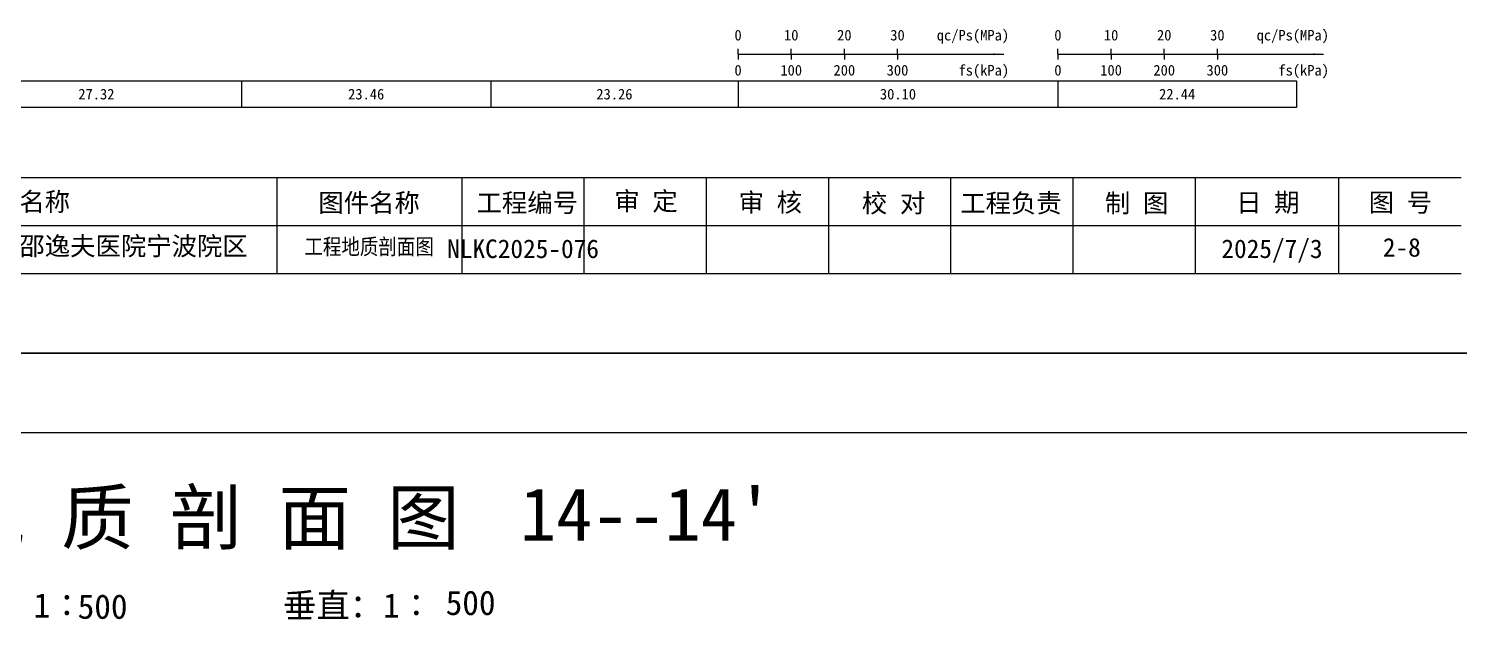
# Model space of a CAD drawing. Extents: x -37 to 3540, y -1485 to 297.
# Drawn here: x 1033.4 to 1302.6, y -347.3 to -235.9 of the extents above; entities that cross this region are included whole.
import ezdxf
from ezdxf.enums import TextEntityAlignment as Align

# ---------------------------------------------------------------- set-up
doc = ezdxf.new("R2010")
doc.units = 0
doc.layers.get('0').update_dxf_attribs({"linetype": 'CONTINUOUS'})
doc.layers.add('FRAME', color=7, linetype='CONTINUOUS')
doc.layers.add('RULER', color=7, linetype='CONTINUOUS')
doc.styles.add('ST', font='')
doc.styles.get('ST').set_extended_font_data('SimSun')

# ---------------------------------------------------------------- blocks, each defined once
blk = doc.blocks.new('图签_A3长')
for p, q in [((0, 18), (-380, 18)), ((-222.82, 0), (-222.82, 18)), ((-188, 0), (-188, 18)), ((-165, 0), (-165, 18)), ((-142, 0), (-142, 18)), ((-119, 0), (-119, 18)), ((-96, 0), (-96, 18)), ((-73, 0), (-73, 18)), ((-50, 0), (-50, 18)), ((-23, 0), (-23, 18)), ((-320, 9), (0, 9)), ((-380, 0), (0, 0))]:
    blk.add_line(p, q)
at = {"style": 'ST'}
for s, p in [('工程名称', (-271.3, 13.5)), ('图件名称', (-205.49, 13.3)), ('工程编号', (-175.73, 13.3)), ('审 定', (-153.38, 13.61)), ('审 核', (-129.99, 13.36)), ('校 对', (-106.8, 13.23)), ('工程负责', (-84.71, 13.23)), ('制 图', (-61.06, 13.23)), ('日 期', (-36.37, 13.36)), ('图 号', (-11.42, 13.36))]:
    blk.add_text(s, height=3.5, dxfattribs=at).set_placement(p, align=Align.MIDDLE_CENTER)
for tag, p in [('01＿单位名称', (-349.98, 8.36)), ('02＿工程名称', (-271.3, 5.16)), ('04＿工程编号', (-176.51, 4.65)), ('05＿日期', (-35.59, 4.65)), ('06＿图号', (-11.16, 4.91))]:
    blk.add_attdef(tag, text='', height=3.5, dxfattribs=at).set_placement(p, align=Align.MIDDLE_CENTER)
at = {"style": 'ST', "width": 0.85}
blk.add_attdef('03＿图件名称', text='', height=3, dxfattribs=at).set_placement((-205.49, 5.05), align=Align.MIDDLE_CENTER)
blk = doc.blocks.new('Arrow')
for points in [[(-3.984779, 0.348623), (0, 0), (-3.189535, 0)], [(-3.189535, 0), (0, 0), (-3.984779, -0.348623)]]:
    blk.add_solid(points)
blk = doc.blocks.new('图头_剖面图A3')
at = {"style": 'ST'}
for s, height, p in [('工 程 地 质 剖 面 图', 10, (-15.09, 10.79)), ('比例尺：水平：1∶            垂直：1∶', 4.6, (-11.5, -5.76))]:
    blk.add_text(s, height=height, dxfattribs=at).set_placement(p, align=Align.MIDDLE_CENTER)
for tag, height, p in [('01_剖面号', 10, (64.41, 11.39)), ('03＿纵向比例', 4.6, (50.43, -5.28)), ('02_横向比例', 4.6, (-18.82, -5.99))]:
    blk.add_attdef(tag, text='', height=height, dxfattribs=at).set_placement(p, align=Align.MIDDLE_LEFT)

msp = doc.modelspace()

# ---------------------------------------------------------------- linework, layer by layer
at = {"layer": 'FRAME', "linetype": 'Continuous'}
for p, q in [((622.01, -282), (1161.2, -282)), ((1443.01, -312), (698.45, -312))]:
    msp.add_line(p, q, dxfattribs=at)
at = {"layer": 'FRAME', "color": 245, "linetype": 'Continuous'}
for p, q in [((602.01, -297), (1322.94, -297)), ((1463.01, -297), (678.45, -297))]:
    msp.add_line(p, q, dxfattribs=at)
at = {"layer": 'RULER', "linetype": 'Continuous'}
for points in [[(1166.88, -240.75), (1166.88, -239.75)], [(1166.88, -240.75), (1216.88, -240.75)], [(1166.88, -240.75), (1166.88, -241.75)], [(1176.88, -240.75), (1176.88, -239.75)], [(1176.88, -240.75), (1176.88, -241.75)], [(1186.88, -240.75), (1186.88, -239.75)], [(1186.88, -240.75), (1186.88, -241.75)], [(1196.88, -240.75), (1196.88, -239.75)], [(1196.88, -240.75), (1196.88, -241.75)], [(1227.07, -240.75), (1227.07, -239.75)], [(1227.07, -240.75), (1277.07, -240.75)], [(1227.07, -240.75), (1227.07, -241.75)], [(1237.07, -240.75), (1237.07, -239.75)], [(1237.07, -240.75), (1237.07, -241.75)], [(1247.07, -240.75), (1247.07, -239.75)], [(1247.07, -240.75), (1247.07, -241.75)], [(1257.07, -240.75), (1257.07, -239.75)], [(1257.07, -240.75), (1257.07, -241.75)], [(1018.81, -245.75), (1073.44, -245.75), (1073.44, -250.75), (1018.81, -250.75)], [(1073.44, -245.75), (1120.35, -245.75), (1120.35, -250.75), (1073.44, -250.75)], [(1120.35, -245.75), (1166.88, -245.75), (1166.88, -250.75), (1120.35, -250.75)], [(1166.88, -245.75), (1227.07, -245.75), (1227.07, -250.75), (1166.88, -250.75)], [(1227.07, -245.75), (1271.95, -245.75), (1271.95, -250.75), (1227.07, -250.75)]]:
    msp.add_lwpolyline(points, dxfattribs=at)

# ---------------------------------------------------------------- block references
at = {"layer": 'FRAME'}
ref = msp.add_blockref('图签_A3长', (1302.94, -282), dxfattribs=at)
ref.add_attrib('02＿工程名称', '浙江大学医学院附属邵逸夫医院宁波院区', dxfattribs={"layer": '0', "height": 3.5, "style": 'ST'}).set_placement((1031.64, -276.84), align=Align.MIDDLE_CENTER)
ref.add_attrib('03＿图件名称', '工程地质剖面图', dxfattribs={"layer": '0', "height": 3, "style": 'ST', "width": 0.85}).set_placement((1097.45, -276.95), align=Align.MIDDLE_CENTER)
ref.add_attrib('04＿工程编号', 'NLKC2025-076', dxfattribs={"layer": '0', "height": 3.5, "style": 'ST'}).set_placement((1126.42, -277.35), align=Align.MIDDLE_CENTER)
ref.add_attrib('05＿日期', '2025/7/3', dxfattribs={"layer": '0', "height": 3.5, "style": 'ST'}).set_placement((1267.35, -277.35), align=Align.MIDDLE_CENTER)
ref.add_attrib('06＿图号', '2-8', dxfattribs={"layer": '0', "height": 3.5, "style": 'ST'}).set_placement((1291.78, -277.09), align=Align.MIDDLE_CENTER)
msp.add_blockref('图头_剖面图A3', (1061.43, -338.7), dxfattribs=at).add_auto_attribs({'01_剖面号': "14--14'", '02_横向比例': '500', '03＿纵向比例': '500'})
at = {"layer": 'RULER', "xscale": 0.5, "yscale": 0.5, "zscale": 0.5}
for p in [(1216.88, -240.75), (1277.07, -240.75)]:
    msp.add_blockref('Arrow', p, dxfattribs=at)

# ---------------------------------------------------------------- texts
at = {"layer": 'RULER', "style": 'ST'}
for s, p in [('0', (1166.88, -238.75)), ('10', (1176.88, -238.75)), ('20', (1186.88, -238.75)), ('30', (1196.88, -238.75)), ('0', (1227.07, -238.75)), ('10', (1237.07, -238.75)), ('20', (1247.07, -238.75)), ('30', (1257.07, -238.75))]:
    msp.add_text(s, height=2, dxfattribs=at).set_placement(p, align=Align.BOTTOM_CENTER)
for p in [(1217.88, -238.75), (1278.07, -238.75)]:
    msp.add_text('qc/Ps(MPa)', height=2, dxfattribs=at).set_placement(p, align=Align.BOTTOM_RIGHT)
for s, p in [('0', (1166.88, -242.75)), ('100', (1176.88, -242.75)), ('200', (1186.88, -242.75)), ('300', (1196.88, -242.75)), ('0', (1227.07, -242.75)), ('100', (1237.07, -242.75)), ('200', (1247.07, -242.75)), ('300', (1257.07, -242.75))]:
    msp.add_text(s, height=2, dxfattribs=at).set_placement(p, align=Align.TOP_CENTER)
for p in [(1217.88, -242.75), (1278.07, -242.75)]:
    msp.add_text('fs(kPa)', height=2, dxfattribs=at).set_placement(p, align=Align.TOP_RIGHT)
for s, p in [('27.32', (1046.13, -248.25)), ('23.46', (1096.9, -248.25)), ('23.26', (1143.61, -248.25)), ('30.10', (1196.97, -248.25)), ('22.44', (1249.51, -248.25))]:
    msp.add_text(s, height=2, dxfattribs=at).set_placement(p, align=Align.MIDDLE_CENTER)

doc.saveas('drawing.dxf')
